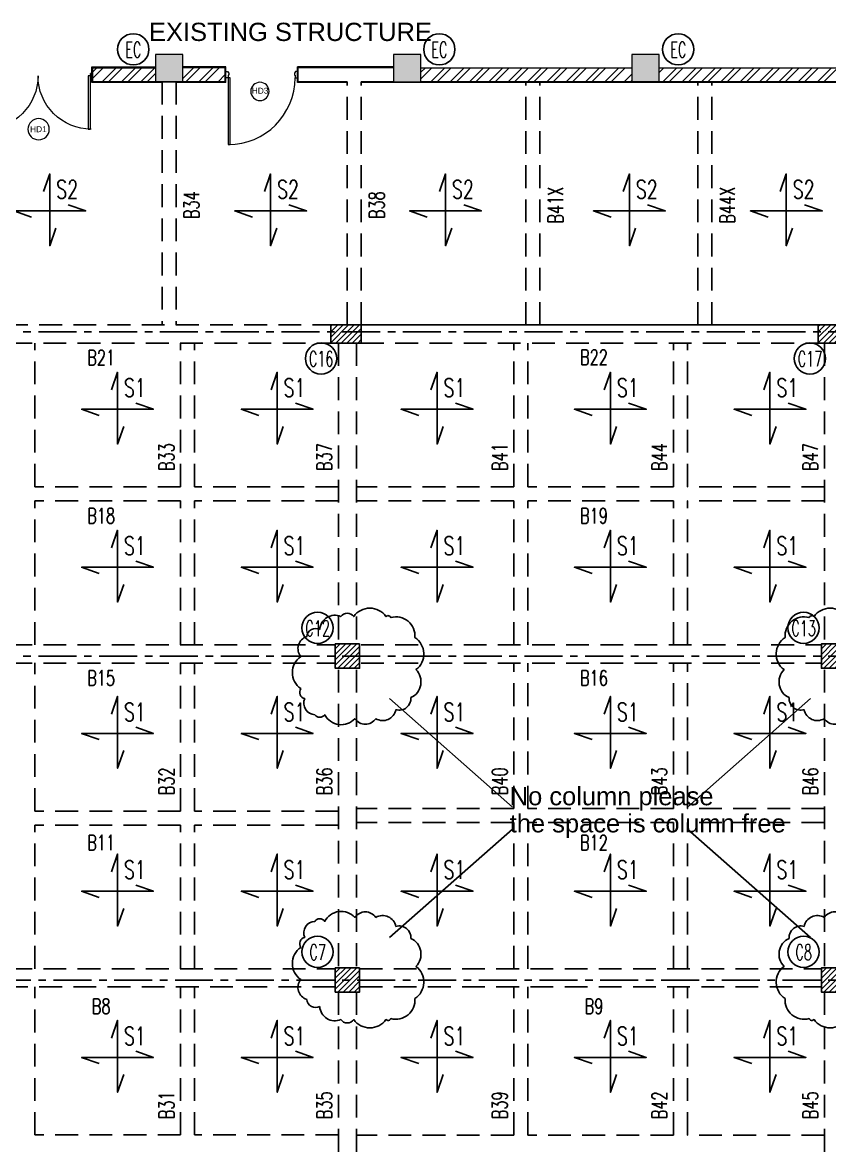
# Model space of a CAD drawing. Header units: millimetres. Extents: x 2659630 to 6742168, y -2425387 to -732288.
# Drawn here: x 4033869 to 4047153, y -1198858 to -1180364 of the extents above; entities that cross this region are included whole.
import ezdxf
from ezdxf.enums import TextEntityAlignment as Align

# ---------------------------------------------------------------- set-up
doc = ezdxf.new("R2010")
doc.units = ezdxf.units.MM
doc.linetypes.add('CENTER', pattern=[2, 1.25, -0.25, 0.25, -0.25])
doc.linetypes.add('HIDDEN2', pattern=[0.1875, 0.125, -0.0625])
for name, color, linetype, lineweight in [('A-ANNO-DIMS', 211, 'Continuous', 9), ('A-DOOR', 31, 'Continuous', 18), ('A-DOOR-FRAM', 31, 'Continuous', 18), ('A-DOOR-IDEN', 31, 'Continuous', 9), ('A-hatch', 253, 'Continuous', 0), ('A-PLASTER', 50, 'Continuous', 0), ('A-RCC', 2, 'Continuous', 0), ('A-WALL', 113, 'Continuous', 9), ('A-WALL-PATT', 111, 'Continuous', 0), ('licensing text', 7, 'Continuous', 5)]:
    doc.layers.add(name, color=color, linetype=linetype, lineweight=lineweight)
for name, color, linetype in [('REVISION CLOUD', 7, 'Continuous'), ('S-BEAM INNER', 4, 'HIDDEN2'), ('S-BEAM NO', 3, 'Continuous'), ('S-BEAM OUTER', 4, 'Continuous'), ('S-COLUMN', 1, 'Continuous'), ('S-COLUMN CIRCLE', 9, 'Continuous'), ('S-COLUMN HATCH', 8, 'Continuous'), ('S-COLUMN NO', 2, 'Continuous'), ('S-GRIDE LINE', 8, 'CENTER'), ('S-SLAB MARK', 3, 'Continuous'), ('S-SLAB NO', 3, 'Continuous')]:
    doc.layers.add(name, color=color, linetype=linetype)
doc.layers.get('A-ANNO-DIMS').off()
doc.styles.add('Arial', font='arial.ttf', dxfattribs={"height": 123})
doc.styles.add('Arial_1', font='arial.ttf', dxfattribs={"height": 98.353293})
doc.styles.add('ROMANS', font='r.shx', dxfattribs={"width": 0.7})
pattern_1 = [(45, (3861862.1, -1354974.54), (-159.09903, 159.09903), []), (45, (3861968.16, -1354974.54), (-159.09903, 159.09903), [])]

# ---------------------------------------------------------------- blocks, each defined once
blk = doc.blocks.new('DOOR D9-1800X2500-PLN')
at = {"layer": 'A-DOOR'}
for p, q in [((12, 40, 0), (12, 25, 0)), ((37, 40, 0), (12, 40, 0)), ((12, 25, 0), (22, 25, 0)), ((12, 15, 0), (12, 0, 0)), ((22, 15, 0), (12, 15, 0)), ((12, 0, 0), (37, 0, 0)), ((14, 27, 0), (14, 38, 0)), ((14, 38, 0), (22, 38, 0)), ((22, 27, 0), (14, 27, 0)), ((14, 2, 0), (14, 13, 0)), ((14, 13, 0), (22, 13, 0)), ((22, 2, 0), (14, 2, 0)), ((22, 38, 0), (22, 27, 0)), ((22, 25, 0), (22, 15, 0)), ((22, 13, 0), (22, 2, 0)), ((24, 10, 0), (24, 30, 0)), ((24, 30, 0), (30, 30, 0)), ((30, 10, 0), (24, 10, 0)), ((26, 32, 0), (26, 34, 0)), ((35, 32, 0), (26, 32, 0)), ((26, 6, 0), (26, 8, 0)), ((26, 8, 0), (35, 8, 0)), ((27, 37, 0), (28, 37, 0)), ((28, 4, 0), (27, 4, 0)), ((28, 37, 0), (28, 38, 0)), ((28, 38, 0), (35, 38, 0)), ((28, 2, 0), (28, 4, 0)), ((35, 2, 0), (28, 2, 0)), ((30, 30, 0), (30, 10, 0)), ((32, 10, 0), (32, 30, 0)), ((32, 30, 0), (35, 30, 0)), ((35, 10, 0), (32, 10, 0)), ((35, 38, 0), (35, 32, 0)), ((35, 30, 0), (35, 25, 0)), ((35, 25, 0), (37, 25, 0)), ((37, 15, 0), (35, 15, 0)), ((35, 15, 0), (35, 10, 0)), ((35, 8, 0), (35, 2, 0)), ((37, 25, 0), (37, 40, 0)), ((37, 0, 0), (37, 15, 0)), ((1763, 25, 0), (1763, 40, 0)), ((1763, 40, 0), (1788, 40, 0)), ((1766, 25, 0), (1763, 25, 0)), ((1763, 0, 0), (1763, 15, 0)), ((1763, 15, 0), (1766, 15, 0)), ((1788, 0, 0), (1763, 0, 0)), ((1772, 38, 0), (1766, 38, 0)), ((1766, 38, 0), (1766, 32, 0)), ((1766, 32, 0), (1774, 32, 0)), ((1768, 30, 0), (1766, 30, 0)), ((1766, 30, 0), (1766, 25, 0)), ((1766, 15, 0), (1766, 10, 0)), ((1766, 10, 0), (1768, 10, 0)), ((1766, 8, 0), (1766, 2, 0)), ((1774, 8, 0), (1766, 8, 0)), ((1766, 2, 0), (1772, 2, 0)), ((1768, 10, 0), (1768, 30, 0)), ((1770, 30, 0), (1770, 10, 0)), ((1776, 30, 0), (1770, 30, 0)), ((1770, 10, 0), (1776, 10, 0)), ((1772, 37, 0), (1772, 38, 0)), ((1773, 37, 0), (1772, 37, 0)), ((1772, 2, 0), (1772, 4, 0)), ((1772, 4, 0), (1773, 4, 0)), ((1774, 32, 0), (1774, 34, 0)), ((1774, 6, 0), (1774, 8, 0)), ((1776, 10, 0), (1776, 30, 0)), ((1778, 38, 0), (1778, 27, 0)), ((1786, 38, 0), (1778, 38, 0)), ((1778, 27, 0), (1786, 27, 0)), ((1788, 25, 0), (1778, 25, 0)), ((1778, 25, 0), (1778, 15, 0)), ((1778, 15, 0), (1788, 15, 0)), ((1786, 13, 0), (1778, 13, 0)), ((1778, 13, 0), (1778, 2, 0)), ((1778, 2, 0), (1786, 2, 0)), ((1786, 27, 0), (1786, 38, 0)), ((1786, 2, 0), (1786, 13, 0)), ((1788, 40, 0), (1788, 25, 0)), ((1788, 15, 0), (1788, 0, 0))]:
    blk.add_line(p, q, dxfattribs=at)
at = {"layer": 'A-DOOR', "elevation": 0}
for points in [[(77, 40), (77, 915), (37, 915), (37, 40)], [(1723, 40), (1723, 915), (1763, 915), (1763, 40)]]:
    blk.add_lwpolyline(points, close=True, dxfattribs=at)
at = {"layer": 'A-DOOR'}
for centre, radius, start, end in [((25, 40), 875, 359.997, 90), ((1775, 40), 875, 90, 180.003), ((25, 36, 0), 2, 14.449, 289.7958), ((25, 4, 0), 2, 70.1472, 345.494), ((1775, 36, 0), 2, 250.2042, 165.551), ((1775, 4, 0), 2, 194.506, 109.8528)]:
    blk.add_arc(centre, radius, start, end, dxfattribs=at)
blk = doc.blocks.new('M_Door Tag_Mahindra_2_0mm_2 - M_Door Tag_Mahindra 2-3264029-GROUND FLOOR PLAN-01')
at = {"layer": 'A-DOOR-IDEN'}
blk.add_circle((0, 0), 3.5, dxfattribs=at)
blk = doc.blocks.new('M_Door Tag_Mahindra_2_0mm - M_Door Tag_Mahindra 2-1437518-GROUND FLOOR PLAN-01')
at = {"layer": 'A-DOOR-IDEN'}
blk.add_circle((0, 0), 3, dxfattribs=at)
blk = doc.blocks.new('A$C649E5817')
at = {"layer": 'A-DOOR-FRAM'}
for p, q in [((0, 1190), (12, 1190)), ((0, 1110), (0, 1190)), ((12, 1110), (0, 1110)), ((12, 1200), (40, 1200)), ((12, 1190), (12, 1200)), ((12, 1100), (12, 1110)), ((40, 1200), (60, 1175)), ((60, 1145), (50, 1145)), ((50, 1145), (50, 1100)), ((60, 1175), (60, 1145)), ((1160, 1200), (1140, 1175)), ((1140, 1175), (1140, 1145)), ((1140, 1145), (1150, 1145)), ((1150, 1145), (1150, 1100)), ((1188, 1200), (1160, 1200)), ((1188, 1190), (1188, 1200)), ((1200, 1190), (1188, 1190)), ((1188, 1100), (1188, 1110)), ((1188, 1110), (1200, 1110)), ((1200, 1110), (1200, 1190)), ((50, 1100), (12, 1100)), ((1150, 1100), (1188, 1100))]:
    blk.add_line(p, q, dxfattribs=at)
blk.add_lwpolyline([(84, 1100), (50, 1100), (50, 0), (84, 0)], close=True, dxfattribs=at)
blk.add_arc((50, 1100), 1100, 270, 359.984, dxfattribs=at)

msp = doc.modelspace()

# ---------------------------------------------------------------- hatches: boundary and pattern name
at = {"layer": 'A-WALL-PATT'}
h = msp.add_hatch(dxfattribs=at)
h.set_pattern_fill('ANSI32', color=256, scale=600, angle=360, style=0)
h.set_pattern_definition(pattern_1)
h.paths.add_polyline_path([(4036056.798, -1181108.268), (4035024.393, -1181108.322), (4035024.392, -1181338.331), (4036056.797, -1181338.263)])
h = msp.add_hatch(dxfattribs=at)
h.set_pattern_fill('ANSI32', color=256, scale=600, angle=360, style=0)
h.set_pattern_definition(pattern_1)
h.paths.add_polyline_path([(4037205.198, -1181108.399), (4036506.798, -1181108.413), (4036506.797, -1181338.492), (4037205.197, -1181338.473)])
h = msp.add_hatch(dxfattribs=at)
h.set_pattern_fill('ANSI32', color=256, scale=600, angle=360, style=0)
h.set_pattern_definition(pattern_1)
h.paths.add_polyline_path([(4043896.798, -1181108.438), (4040426.798, -1181108.316), (4040426.797, -1181338.406), (4043896.797, -1181338.499)])
h = msp.add_hatch(dxfattribs=at)
h.set_pattern_fill('ANSI32', color=256, scale=600, angle=360, style=0)
h.set_pattern_definition(pattern_1)
h.paths.add_polyline_path([(4047816.798, -1181108.437), (4044346.798, -1181108.419), (4044346.797, -1181338.417), (4044347.768, -1181338.417), (4047816.797, -1181338.602)])
at = {"layer": 'S-COLUMN HATCH', "true_color": 0x939598}
h = msp.add_hatch(dxfattribs=at)
h.set_pattern_fill('ANSI31', color=252, scale=20, angle=180)
h.set_pattern_definition([(225, (388626.76, -310708.215), (44.9012806, -44.9012806), [])])
h.paths.add_polyline_path([(4038943.487, -1185338.357), (4039443.485, -1185338.357), (4039443.485, -1185638.359), (4038943.487, -1185638.359)])
h = msp.add_hatch(dxfattribs=at)
h.set_pattern_fill('ANSI31', color=252, scale=20, angle=180)
h.set_pattern_definition([(225, (396651.764, -310708.215), (44.9012806, -44.9012806), [])])
h.paths.add_polyline_path([(4046968.488, -1185338.357), (4047468.487, -1185338.357), (4047468.487, -1185638.359), (4046968.488, -1185638.359)])
h = msp.add_hatch(dxfattribs=at)
h.set_pattern_fill('ANSI31', color=252, scale=20, angle=180)
h.set_pattern_definition([(225, (382091.42, -326128.306), (44.9012806, -44.9012806), [])])
h.paths.add_polyline_path([(4039418.421, -1190588.166), (4039018.421, -1190588.166), (4039018.421, -1190988.166), (4039418.421, -1190988.166)])
h = msp.add_hatch(dxfattribs=at)
h.set_pattern_fill('ANSI31', color=252, scale=20, angle=180)
h.set_pattern_definition([(225, (390091.485, -326128.306), (44.9012806, -44.9012806), [])])
h.paths.add_polyline_path([(4047418.488, -1190588.166), (4047018.488, -1190588.166), (4047018.488, -1190988.166), (4047418.488, -1190988.166)])
h = msp.add_hatch(dxfattribs=at)
h.set_pattern_fill('ANSI31', color=252, scale=20, angle=180)
h.set_pattern_definition([(225, (382091.42, -331458.306), (44.9012806, -44.9012806), [])])
h.paths.add_polyline_path([(4039418.421, -1195918.166), (4039018.421, -1195918.166), (4039018.421, -1196318.166), (4039418.421, -1196318.166)])
h = msp.add_hatch(dxfattribs=at)
h.set_pattern_fill('ANSI31', color=252, scale=20, angle=180)
h.set_pattern_definition([(225, (390091.485, -331458.306), (44.9012806, -44.9012806), [])])
h.paths.add_polyline_path([(4047418.488, -1195918.166), (4047018.488, -1195918.166), (4047018.488, -1196318.166), (4047418.488, -1196318.166)])

# ---------------------------------------------------------------- linework, layer by layer
at = {"layer": 'A-hatch', "color": 252, "true_color": 0x939598}
for points in [[(4036056.874, -1181338.39), (4036056.874, -1180888.39), (4036506.797, -1181338.393)], [(4036506.797, -1181338.393), (4036056.874, -1180888.39), (4036506.797, -1180888.392)], [(4039976.874, -1181338.411), (4039976.874, -1180888.411), (4040426.797, -1181338.413)], [(4040426.797, -1181338.413), (4039976.874, -1180888.411), (4040426.797, -1180888.413)], [(4043896.874, -1181338.431), (4043896.874, -1180888.431), (4044346.797, -1181338.433)], [(4044346.797, -1181338.433), (4043896.874, -1180888.431), (4044346.797, -1180888.433)]]:
    msp.add_solid(points, dxfattribs=at)
at = {"layer": 'A-PLASTER'}
for p, q in [((4035012.392, -1181350.332), (4035012.393, -1181096.323, 0)), ((4035012.393, -1181096.323), (4036056.797, -1181096.268)), ((4037217.198, -1181096.398), (4036506.798, -1181096.413)), ((4037217.197, -1181350.477), (4037217.198, -1181096.398)), ((4038393.197, -1181350.44), (4038393.198, -1181096.362)), ((4039976.797, -1181096.325), (4038393.198, -1181096.362)), ((4036154.931, -1181350.257), (4035012.392, -1181350.332)), ((4037217.197, -1181350.477), (4036408.931, -1181350.495)), ((4039201.507, -1181350.423), (4038393.197, -1181350.44)), ((4047914.728, -1181350.607), (4039455.507, -1181350.38))]:
    msp.add_line(p, q, dxfattribs=at)
at = {"layer": 'A-RCC'}
for p, q in [((4036056.8, -1180888.39), (4036056.797, -1181338.392)), ((4036506.8, -1180888.392), (4036056.8, -1180888.39)), ((4036506.797, -1181338.394), (4036506.8, -1180888.392)), ((4039976.8, -1180888.411), (4039976.797, -1181338.411)), ((4040426.8, -1180888.413), (4039976.8, -1180888.411)), ((4040426.797, -1181338.413), (4040426.8, -1180888.413)), ((4036056.797, -1181338.383), (4036506.797, -1181338.385)), ((4036506.797, -1181338.394), (4036056.797, -1181338.392)), ((4039976.797, -1181338.403), (4040426.797, -1181338.406))]:
    msp.add_line(p, q, dxfattribs=at)
msp.add_lwpolyline([(4044346.797, -1181338.433), (4044346.8, -1180888.433), (4043896.8, -1180888.431), (4043896.797, -1181338.527), (4044347.768, -1181338.417), (4043897.768, -1181338.415)], dxfattribs=at)
at = {"layer": 'A-WALL'}
for p, q in [((4035024.392, -1181338.328, 0), (4035024.393, -1181108.328, 0)), ((4035024.393, -1181108.322), (4036056.798, -1181108.268)), ((4037205.198, -1181108.399), (4036506.798, -1181108.413)), ((4037205.197, -1181338.477), (4037205.198, -1181108.399)), ((4038405.197, -1181338.44), (4038405.198, -1181108.361)), ((4039976.797, -1181108.325), (4038405.198, -1181108.361)), ((4040426.797, -1181108.316), (4043896.798, -1181108.438)), ((4044346.798, -1181108.419), (4047816.798, -1181108.437)), ((4036166.931, -1181338.256), (4035024.393, -1181338.331)), ((4037205.197, -1181338.477), (4036396.931, -1181338.495)), ((4039213.507, -1181338.423), (4038405.197, -1181338.44)), ((4039976.797, -1181338.403), (4039443.507, -1181338.417)), ((4047926.775, -1181338.608), (4040426.797, -1181338.406))]:
    msp.add_line(p, q, dxfattribs=at)
at = {"layer": 'A-WALL', "color": 1}
msp.add_line((4040426.797, -1181338.426), (4040426.797, -1181108.316), dxfattribs=at)
at = {"layer": 'REVISION CLOUD', "ltscale": 2500}
for points in [[(4038762.015, -1190351.865, 0.52056705), (4038547.617, -1190467.229, 0.52056705), (4038448.669, -1190796.837, 0.52056705), (4038448.669, -1191324.214, 0.52056705), (4038448.669, -1191324.214, 0.52056705), (4038514.641, -1191489.018, 0.52056705), (4038679.56, -1191752.703, 0.52056705), (4038844.48, -1191752.703, 0.52056705), (4039339.239, -1191818.626, 0.52056705), (4039685.571, -1191818.626, 0.52056705), (4040015.41, -1191670.301, 0.52056705), (4040262.784, -1191472.535, 0.52056705), (4040345.249, -1191011.085, 0.52056705), (4040328.756, -1190483.712, 0.52056705), (4040328.756, -1190483.712, 0.52056705), (4040328.756, -1190483.712, 0.52056705), (4039932.945, -1190154.099, 0.52056705), (4039932.945, -1190154.099, 0.52056705), (4039850.49, -1190137.621, 0.52056705), (4039322.746, -1190137.621, 0.52056705), (4039322.746, -1190137.621, 0.52056705), (4039108.347, -1190137.621, 0.52056705), (4038762.015, -1190351.865)], [(4047987.882, -1190351.865, -0.52056705), (4048202.281, -1190467.229, -0.52056705), (4048301.228, -1190796.837, -0.52056705), (4048301.228, -1191324.214, -0.52056705), (4048301.228, -1191324.214, -0.52056705), (4048235.257, -1191489.018, -0.52056705), (4048070.337, -1191752.703, -0.52056705), (4047905.417, -1191752.703, -0.52056705), (4047410.659, -1191818.626, -0.52056705), (4047064.326, -1191818.626, -0.52056705), (4046734.487, -1191670.301, -0.52056705), (4046487.113, -1191472.535, -0.52056705), (4046404.648, -1191011.085, -0.52056705), (4046421.141, -1190483.712, -0.52056705), (4046421.141, -1190483.712, -0.52056705), (4046421.141, -1190483.712, -0.52056705), (4046816.952, -1190154.099, -0.52056705), (4046816.952, -1190154.099, -0.52056705), (4046899.407, -1190137.621, -0.52056705), (4047427.152, -1190137.621, -0.52056705), (4047427.152, -1190137.621, -0.52056705), (4047641.55, -1190137.621, -0.52056705), (4047987.882, -1190351.865)], [(4038762.015, -1196554.465, -0.52056705), (4038547.617, -1196439.102, -0.52056705), (4038448.669, -1196109.494, -0.52056705), (4038448.669, -1195582.116, -0.52056705), (4038448.669, -1195582.116, -0.52056705), (4038514.641, -1195417.312, -0.52056705), (4038679.56, -1195153.627, -0.52056705), (4038844.48, -1195153.627, -0.52056705), (4039339.239, -1195087.704, -0.52056705), (4039685.571, -1195087.704, -0.52056705), (4040015.41, -1195236.029, -0.52056705), (4040262.784, -1195433.795, -0.52056705), (4040345.249, -1195895.245, -0.52056705), (4040328.756, -1196422.619, -0.52056705), (4040328.756, -1196422.619, -0.52056705), (4040328.756, -1196422.619, -0.52056705), (4039932.945, -1196752.231, -0.52056705), (4039932.945, -1196752.231, -0.52056705), (4039850.49, -1196768.71, -0.52056705), (4039322.746, -1196768.71, -0.52056705), (4039322.746, -1196768.71, -0.52056705), (4039108.347, -1196768.71, -0.52056705), (4038762.015, -1196554.465)], [(4047987.882, -1196554.465, 0.52056705), (4048202.281, -1196439.102, 0.52056705), (4048301.228, -1196109.494, 0.52056705), (4048301.228, -1195582.116, 0.52056705), (4048301.228, -1195582.116, 0.52056705), (4048235.257, -1195417.312, 0.52056705), (4048070.337, -1195153.627, 0.52056705), (4047905.417, -1195153.627, 0.52056705), (4047410.659, -1195087.704, 0.52056705), (4047064.326, -1195087.704, 0.52056705), (4046734.487, -1195236.029, 0.52056705), (4046487.113, -1195433.795, 0.52056705), (4046404.648, -1195895.245, 0.52056705), (4046421.141, -1196422.619, 0.52056705), (4046421.141, -1196422.619, 0.52056705), (4046421.141, -1196422.619, 0.52056705), (4046816.952, -1196752.231, 0.52056705), (4046816.952, -1196752.231, 0.52056705), (4046899.407, -1196768.71, 0.52056705), (4047427.152, -1196768.71, 0.52056705), (4047427.152, -1196768.71, 0.52056705), (4047641.55, -1196768.71, 0.52056705), (4047987.882, -1196554.465)]]:
    msp.add_lwpolyline(points, format="xyb", dxfattribs=at)
for points in [[(4039907.841, -1191486.428), (4041934.737, -1193271.705)], [(4046842.056, -1191486.428), (4044815.16, -1193271.705)], [(4039907.841, -1195419.902), (4041934.737, -1193634.625)], [(4046842.056, -1195419.902), (4044815.16, -1193634.625)]]:
    msp.add_lwpolyline(points, dxfattribs=at)
at = {"layer": 'S-BEAM INNER', "ltscale": 3000}
for p, q in [((4036166.931, -1181338.256), (4036166.91, -1185338.36)), ((4036396.931, -1181338.495), (4036396.883, -1185338.326)), ((4039213.487, -1185338.367), (4039213.507, -1181338.423)), ((4039443.485, -1185338.357), (4039443.383, -1181338.417)), ((4042156.299, -1185338.446), (4042156.32, -1181338.502)), ((4042386.298, -1185338.437), (4042386.196, -1181338.496)), ((4044984.068, -1185338.522), (4044984.089, -1181338.578)), ((4045214.067, -1185338.513), (4045213.965, -1181338.572)), ((4031331.874, -1185338.266), (4038943.487, -1185338.357)), ((4031401.883, -1185638.267), (4038943.487, -1185638.357)), ((4034074.139, -1188003.311), (4034074.139, -1185638.299)), ((4036471.344, -1188003.311), (4036471.344, -1185638.327)), ((4036701.344, -1188003.311), (4036701.344, -1185638.33)), ((4039068.421, -1185638.359), (4039068.421, -1190563.362)), ((4039368.421, -1185638.359), (4039368.421, -1190563.362)), ((4039443.485, -1185638.357), (4046968.488, -1185638.357)), ((4041955.751, -1188003.311), (4041955.751, -1185638.357)), ((4042185.751, -1188003.311), (4042185.751, -1185638.357)), ((4044582.956, -1188003.311), (4044582.956, -1185638.357)), ((4044812.956, -1188003.311), (4044812.956, -1185638.357)), ((4047068.488, -1185638.359), (4047068.488, -1190563.166)), ((4036471.344, -1188003.311), (4034074.139, -1188003.311)), ((4039068.421, -1188003.311), (4036701.344, -1188003.311)), ((4041955.751, -1188003.311), (4039368.421, -1188003.311)), ((4044582.956, -1188003.311), (4042185.751, -1188003.311)), ((4047068.488, -1188003.311), (4044812.956, -1188003.311)), ((4034074.139, -1190603.169), (4034074.139, -1188233.311)), ((4036471.344, -1188233.311), (4034074.139, -1188233.311)), ((4036471.344, -1190603.169), (4036471.344, -1188233.311)), ((4039068.421, -1188233.311), (4036701.344, -1188233.311)), ((4036701.344, -1190603.169), (4036701.344, -1188233.311)), ((4041955.751, -1188233.311), (4039368.421, -1188233.311)), ((4041955.751, -1190603.169), (4041955.751, -1188233.311)), ((4042185.751, -1190603.169), (4042185.751, -1188233.311)), ((4044582.956, -1188233.311), (4042185.751, -1188233.311)), ((4044582.956, -1190603.169), (4044582.956, -1188233.311)), ((4044812.956, -1190603.169), (4044812.956, -1188233.311)), ((4047068.488, -1188233.311), (4044812.956, -1188233.311)), ((4031401.883, -1190603.169), (4039018.421, -1190603.169)), ((4039443.416, -1190603.169), (4047018.488, -1190603.169)), ((4031401.883, -1190903.168), (4039018.421, -1190903.168)), ((4034074.076, -1193338.167), (4034074.076, -1190898.166)), ((4036471.28, -1193338.167), (4036471.28, -1190898.166)), ((4036701.28, -1193338.167), (4036701.28, -1190898.166)), ((4039443.416, -1190903.168), (4047018.488, -1190903.168)), ((4041955.751, -1193298.315), (4041955.751, -1190903.168)), ((4042185.751, -1193298.315), (4042185.751, -1190903.168)), ((4044582.956, -1193298.315), (4044582.956, -1190903.168)), ((4044812.956, -1193298.315), (4044812.956, -1190903.168)), ((4039068.421, -1191013.166), (4039068.421, -1195918.166)), ((4039368.421, -1191013.166), (4039368.421, -1195918.166)), ((4047068.488, -1191013.166), (4047068.488, -1195918.166)), ((4036471.28, -1193338.167), (4034074.076, -1193338.167)), ((4039068.421, -1193338.167), (4036701.28, -1193338.167)), ((4041955.751, -1193298.315), (4039368.421, -1193298.315)), ((4044582.956, -1193298.315), (4042185.751, -1193298.315)), ((4047068.488, -1193298.315), (4044812.956, -1193298.315)), ((4034074.076, -1195933.166), (4034074.076, -1193568.167)), ((4036471.28, -1193568.167), (4034074.076, -1193568.167)), ((4036471.28, -1195933.166), (4036471.28, -1193568.167)), ((4036701.28, -1195933.166), (4036701.28, -1193568.167)), ((4039068.421, -1193568.167), (4036701.28, -1193568.167)), ((4041955.751, -1193528.315), (4039368.421, -1193528.315)), ((4041955.751, -1195933.166), (4041955.751, -1193528.315)), ((4042185.751, -1195933.166), (4042185.751, -1193528.315)), ((4044582.956, -1193528.315), (4042185.751, -1193528.315)), ((4044582.956, -1195933.166), (4044582.956, -1193528.315)), ((4044812.956, -1195933.166), (4044812.956, -1193528.315)), ((4047068.488, -1193528.315), (4044812.956, -1193528.315)), ((4031401.874, -1195933.166), (4039018.421, -1195933.166)), ((4039418.421, -1195933.166), (4047018.488, -1195933.166)), ((4031331.874, -1196233.166), (4039018.421, -1196233.166)), ((4034074.081, -1198668.165), (4034074.081, -1196228.164)), ((4036471.285, -1198668.165), (4036471.285, -1196228.164)), ((4036701.285, -1198668.165), (4036701.285, -1196228.164)), ((4039068.421, -1196318.166), (4039068.421, -1201268.164)), ((4039368.421, -1196318.166), (4039368.421, -1201268.164)), ((4039418.421, -1196233.166), (4047018.488, -1196233.166)), ((4041955.751, -1198668.312), (4041955.751, -1196228.311)), ((4042185.751, -1198668.312), (4042185.751, -1196228.311)), ((4044582.956, -1198668.312), (4044582.956, -1196228.311)), ((4044812.956, -1198668.312), (4044812.956, -1196228.311)), ((4047068.488, -1196318.166), (4047068.488, -1201268.164)), ((4036471.285, -1198668.165), (4034074.081, -1198668.165)), ((4039068.421, -1198668.165), (4036701.285, -1198668.165)), ((4041955.751, -1198668.312), (4039368.421, -1198668.312)), ((4044582.956, -1198668.312), (4042185.751, -1198668.312)), ((4047068.488, -1198668.312), (4044812.956, -1198668.312))]:
    msp.add_line(p, q, dxfattribs=at)
at = {"layer": 'S-BEAM OUTER', "ltscale": 2500}
msp.add_line((4039443.485, -1185338.357), (4046968.488, -1185338.357), dxfattribs=at)
at = {"layer": 'S-COLUMN', "color": 1}
for points in [[(4038943.487, -1185338.357), (4039443.485, -1185338.357), (4039443.485, -1185638.359), (4038943.487, -1185638.359)], [(4046968.488, -1185338.357), (4047468.487, -1185338.357), (4047468.487, -1185638.359), (4046968.488, -1185638.359)], [(4039418.421, -1190588.166), (4039018.421, -1190588.166), (4039018.421, -1190988.166), (4039418.421, -1190988.166)], [(4047418.488, -1190588.166), (4047018.488, -1190588.166), (4047018.488, -1190988.166), (4047418.488, -1190988.166)], [(4039418.421, -1195918.166), (4039018.421, -1195918.166), (4039018.421, -1196318.166), (4039418.421, -1196318.166)], [(4047418.488, -1195918.166), (4047018.488, -1195918.166), (4047018.488, -1196318.166), (4047418.488, -1196318.166)]]:
    msp.add_lwpolyline(points, close=True, dxfattribs=at)
at = {"layer": 'S-COLUMN CIRCLE'}
for centre in [(4035692.573, -1180806.093), (4035692.573, -1180806.093), (4040729.925, -1180806.093), (4040729.925, -1180806.093), (4044662.538, -1180806.093), (4044662.538, -1180806.093), (4038783.356, -1185892.576), (4046830.423, -1185892.576), (4038725.806, -1190325.391), (4046725.873, -1190325.391), (4038725.806, -1195655.391), (4046725.873, -1195655.391)]:
    msp.add_circle(centre, 257.143, dxfattribs=at)
at = {"layer": 'S-GRIDE LINE', "ltscale": 500}
for p, q in [((4025132.253, -1185453.164), (4057007.483, -1185453.164)), ((4025132.253, -1190788.166), (4057007.483, -1190788.166)), ((4057004.805, -1196118.166), (4025132.253, -1196118.166))]:
    msp.add_line(p, q, dxfattribs=at)
at = {"layer": 'S-SLAB MARK'}
for points in [[(4034419.705, -1183746.724), (4034318.349, -1184037.426), (4034318.349, -1182854.569), (4034216.993, -1183145.271)], [(4038054.959, -1183746.724), (4037953.603, -1184037.426), (4037953.603, -1182854.569), (4037852.247, -1183145.271)], [(4040933.365, -1183746.724), (4040832.009, -1184037.426), (4040832.009, -1182854.569), (4040730.654, -1183145.271)], [(4043959.382, -1183746.724), (4043858.026, -1184037.426), (4043858.026, -1182854.569), (4043756.67, -1183145.271)], [(4046542.567, -1183746.724), (4046441.211, -1184037.426), (4046441.211, -1182854.569), (4046339.855, -1183145.271)], [(4034619.075, -1183362.289), (4034909.777, -1183463.645), (4033726.92, -1183463.645), (4034017.622, -1183565.001)], [(4038254.33, -1183362.289), (4038545.032, -1183463.645), (4037362.175, -1183463.645), (4037652.877, -1183565.001)], [(4041132.736, -1183362.289), (4041423.438, -1183463.645), (4040240.581, -1183463.645), (4040531.283, -1183565.001)], [(4044158.753, -1183362.289), (4044449.455, -1183463.645), (4043266.598, -1183463.645), (4043557.3, -1183565.001)], [(4046741.938, -1183362.289), (4047032.64, -1183463.645), (4045849.783, -1183463.645), (4046140.485, -1183565.001)], [(4035535.19, -1187009.789), (4035433.834, -1187300.491), (4035433.834, -1186117.634), (4035332.478, -1186408.336)], [(4038162.395, -1187009.789), (4038061.039, -1187300.491), (4038061.039, -1186117.634), (4037959.683, -1186408.336)], [(4040794.53, -1187009.789), (4040693.174, -1187300.491), (4040693.174, -1186117.634), (4040591.819, -1186408.336)], [(4043646.86, -1187009.789), (4043545.505, -1187300.491), (4043545.505, -1186117.634), (4043444.149, -1186408.336)], [(4046274.065, -1187009.789), (4046172.709, -1187300.491), (4046172.709, -1186117.634), (4046071.353, -1186408.336)], [(4035734.56, -1186625.354), (4036025.263, -1186726.71), (4034842.406, -1186726.71), (4035133.108, -1186828.066)], [(4038361.765, -1186625.354), (4038652.467, -1186726.71), (4037469.61, -1186726.71), (4037760.312, -1186828.066)], [(4040993.901, -1186625.354), (4041284.603, -1186726.71), (4040101.746, -1186726.71), (4040392.448, -1186828.066)], [(4043846.231, -1186625.354), (4044136.933, -1186726.71), (4042954.076, -1186726.71), (4043244.778, -1186828.066)], [(4046473.436, -1186625.354), (4046764.138, -1186726.71), (4045581.281, -1186726.71), (4045871.983, -1186828.066)], [(4035535.19, -1189609.647), (4035433.834, -1189900.349), (4035433.834, -1188717.492), (4035332.478, -1189008.194)], [(4038162.395, -1189609.647), (4038061.039, -1189900.349), (4038061.039, -1188717.492), (4037959.683, -1189008.194)], [(4040794.53, -1189609.647), (4040693.174, -1189900.349), (4040693.174, -1188717.492), (4040591.819, -1189008.194)], [(4043646.86, -1189609.647), (4043545.505, -1189900.349), (4043545.505, -1188717.492), (4043444.149, -1189008.194)], [(4046274.065, -1189609.647), (4046172.709, -1189900.349), (4046172.709, -1188717.492), (4046071.353, -1189008.194)], [(4035734.56, -1189225.212), (4036025.263, -1189326.568), (4034842.406, -1189326.568), (4035133.108, -1189427.924)], [(4038361.765, -1189225.212), (4038652.467, -1189326.568), (4037469.61, -1189326.568), (4037760.312, -1189427.924)], [(4040993.901, -1189225.212), (4041284.603, -1189326.568), (4040101.746, -1189326.568), (4040392.448, -1189427.924)], [(4043846.231, -1189225.212), (4044136.933, -1189326.568), (4042954.076, -1189326.568), (4043244.778, -1189427.924)], [(4046473.436, -1189225.212), (4046764.138, -1189326.568), (4045581.281, -1189326.568), (4045871.983, -1189427.924)], [(4035535.19, -1192344.645), (4035433.834, -1192635.347), (4035433.834, -1191452.49), (4035332.478, -1191743.192)], [(4038162.395, -1192344.645), (4038061.039, -1192635.347), (4038061.039, -1191452.49), (4037959.683, -1191743.192)], [(4040794.53, -1192344.645), (4040693.174, -1192635.347), (4040693.174, -1191452.49), (4040591.819, -1191743.192)], [(4043646.86, -1192344.645), (4043545.505, -1192635.347), (4043545.505, -1191452.49), (4043444.149, -1191743.192)], [(4046274.065, -1192344.645), (4046172.709, -1192635.347), (4046172.709, -1191452.49), (4046071.353, -1191743.192)], [(4035734.56, -1191960.21), (4036025.263, -1192061.566), (4034842.406, -1192061.566), (4035133.108, -1192162.922)], [(4038361.765, -1191960.21), (4038652.467, -1192061.566), (4037469.61, -1192061.566), (4037760.312, -1192162.922)], [(4040993.901, -1191960.21), (4041284.603, -1192061.566), (4040101.746, -1192061.566), (4040392.448, -1192162.922)], [(4043846.231, -1191960.21), (4044136.933, -1192061.566), (4042954.076, -1192061.566), (4043244.778, -1192162.922)], [(4046473.436, -1191960.21), (4046764.138, -1192061.566), (4045581.281, -1192061.566), (4045871.983, -1192162.922)], [(4035535.19, -1194939.644), (4035433.834, -1195230.346), (4035433.834, -1194047.489), (4035332.478, -1194338.191)], [(4038162.395, -1194939.644), (4038061.039, -1195230.346), (4038061.039, -1194047.489), (4037959.683, -1194338.191)], [(4040794.53, -1194939.644), (4040693.174, -1195230.346), (4040693.174, -1194047.489), (4040591.819, -1194338.191)], [(4043646.86, -1194939.644), (4043545.505, -1195230.346), (4043545.505, -1194047.489), (4043444.149, -1194338.191)], [(4046274.065, -1194939.644), (4046172.709, -1195230.346), (4046172.709, -1194047.489), (4046071.353, -1194338.191)], [(4035734.56, -1194555.209), (4036025.263, -1194656.565), (4034842.406, -1194656.565), (4035133.108, -1194757.921)], [(4038361.765, -1194555.209), (4038652.467, -1194656.565), (4037469.61, -1194656.565), (4037760.312, -1194757.921)], [(4040993.901, -1194555.209), (4041284.603, -1194656.565), (4040101.746, -1194656.565), (4040392.448, -1194757.921)], [(4043846.231, -1194555.209), (4044136.933, -1194656.565), (4042954.076, -1194656.565), (4043244.778, -1194757.921)], [(4046473.436, -1194555.209), (4046764.138, -1194656.565), (4045581.281, -1194656.565), (4045871.983, -1194757.921)], [(4035535.19, -1197674.643), (4035433.834, -1197965.345), (4035433.834, -1196782.488), (4035332.478, -1197073.19)], [(4038162.395, -1197674.643), (4038061.039, -1197965.345), (4038061.039, -1196782.488), (4037959.683, -1197073.19)], [(4040794.53, -1197674.643), (4040693.174, -1197965.345), (4040693.174, -1196782.488), (4040591.819, -1197073.19)], [(4043646.86, -1197674.643), (4043545.505, -1197965.345), (4043545.505, -1196782.488), (4043444.149, -1197073.19)], [(4046274.065, -1197674.643), (4046172.709, -1197965.345), (4046172.709, -1196782.488), (4046071.353, -1197073.19)], [(4035734.56, -1197290.208), (4036025.263, -1197391.564), (4034842.406, -1197391.564), (4035133.108, -1197492.92)], [(4038361.765, -1197290.208), (4038652.467, -1197391.564), (4037469.61, -1197391.564), (4037760.312, -1197492.92)], [(4040993.901, -1197290.208), (4041284.603, -1197391.564), (4040101.746, -1197391.564), (4040392.448, -1197492.92)], [(4043846.231, -1197290.208), (4044136.933, -1197391.564), (4042954.076, -1197391.564), (4043244.778, -1197492.92)], [(4046473.436, -1197290.208), (4046764.138, -1197391.564), (4045581.281, -1197391.564), (4045871.983, -1197492.92)]]:
    msp.add_lwpolyline(points, dxfattribs=at)

# ---------------------------------------------------------------- block references
at = {"layer": 'A-ANNO-DIMS'}
msp.add_blockref('A$C649E5817', (4037205.106, -1182373.344), dxfattribs=at)
at = {"layer": 'A-ANNO-DIMS', "xscale": -1, "rotation": 180}
msp.add_blockref('DOOR D9-1800X2500-PLN', (4033224.371, -1181203.273, 0), dxfattribs=at)
at = {"layer": 'A-DOOR-IDEN', "xscale": -49.99999999999997}
for name, p, yscale, zscale, rotation in [('M_Door Tag_Mahindra_2_0mm - M_Door Tag_Mahindra 2-1437518-GROUND FLOOR PLAN-01', (4037777.256, -1181498.511), 49.99999999999998, 49.99999999999998, 328.2684126260899), ('M_Door Tag_Mahindra_2_0mm_2 - M_Door Tag_Mahindra 2-3264029-GROUND FLOOR PLAN-01', (4034134.237, -1182119.944, 0), 49.99999999999997, 49.99999999999997, 328.1314105507045)]:
    msp.add_blockref(name, p, dxfattribs=dict(at, yscale=yscale, zscale=zscale, rotation=rotation))

# ---------------------------------------------------------------- texts
at = {"layer": 'A-DOOR-IDEN', "char_height": 98.3533, "width": 208.8, "attachment_point": 2, "rotation": 0.1314106, "line_spacing_factor": 0.938532, "style": 'Arial_1'}
for s, insert in [('HD3', (4037780.256, -1181438.26)), ('HD1', (4034131.539, -1182070.485, 0))]:
    msp.add_mtext(s, dxfattribs=dict(at, insert=insert))
at = {"layer": 'licensing text', "style": 'Arial'}
for s, p in [('EXISTING STRUCTURE', (4035951.758, -1180668.636)), ('No column please', (4041889.052, -1193243.401)), ('the space is column free', (4041889.052, -1193689.581))]:
    msp.add_text(s, height=300, rotation=359.999975, dxfattribs=at).set_placement(p)
at = {"layer": 'S-BEAM NO', "style": 'ROMANS', "width": 0.7}
for s, p in [('B34', (4036651.534, -1183370.626, 0)), ('B38', (4039700.222, -1183370.626, 0)), ('B41X', (4042643.035, -1183370.705, 0)), ('B44X', (4045470.804, -1183370.782, 0)), ('B33', (4036240.253, -1187514.79, 0)), ('B37', (4038837.388, -1187514.79, 0)), ('B41', (4041724.718, -1187514.79, 0)), ('B44', (4044351.923, -1187514.79, 0)), ('B47', (4046837.455, -1187514.79, 0)), ('B32', (4036240.248, -1192849.646, 0)), ('B36', (4038837.383, -1192849.646, 0)), ('B40', (4041724.713, -1192849.646, 0)), ('B43', (4044351.918, -1192849.646, 0)), ('B46', (4046837.45, -1192849.646, 0)), ('B35', (4038837.388, -1198179.644, 0)), ('B39', (4041724.718, -1198179.644, 0)), ('B42', (4044351.923, -1198179.644, 0)), ('B45', (4046837.455, -1198179.644, 0)), ('B31', (4036240.253, -1198179.644, 0))]:
    msp.add_text(s, height=250, rotation=90, dxfattribs=at).set_placement(p, align=Align.MIDDLE_CENTER)
for s, p in [('B21', (4035164.164, -1185878.958, 0)), ('B22', (4043275.776, -1185872.459, 0)), ('B18', (4035164.164, -1188480.415, 0)), ('B19', (4043275.776, -1188480.415, 0)), ('B15', (4035164.164, -1191150.272, 0)), ('B16', (4043275.839, -1191150.272, 0)), ('B11', (4035164.164, -1193858.938, 0)), ('B12', (4043275.839, -1193858.938, 0)), ('B8', (4035164.164, -1196550.384, 0)), ('B9', (4043275.834, -1196550.384, 0))]:
    msp.add_text(s, height=250, dxfattribs=at).set_placement(p, align=Align.MIDDLE_CENTER)
at = {"layer": 'S-COLUMN NO', "style": 'ROMANS', "width": 0.6}
for s, p in [('EC', (4035693.942, -1180811.624, 0)), ('EC', (4035693.942, -1180811.624, 0)), ('EC', (4040731.293, -1180811.624, 0)), ('EC', (4040731.293, -1180811.624, 0)), ('EC', (4044663.907, -1180811.624, 0)), ('EC', (4044663.907, -1180811.624, 0)), ('C16', (4038784.725, -1185898.106, 0)), ('C17', (4046831.791, -1185898.106, 0)), ('C12', (4038727.175, -1190330.922, 0)), ('C13', (4046727.241, -1190330.922, 0)), ('C7', (4038727.175, -1195660.922, 0)), ('C8', (4046727.241, -1195660.922, 0))]:
    msp.add_text(s, height=257.1429, dxfattribs=at).set_placement(p, align=Align.MIDDLE_CENTER)
at = {"layer": 'S-SLAB NO', "style": 'ROMANS', "width": 0.7}
for s, p in [('S2', (4034424.523, -1183260.662)), ('S2', (4038059.777, -1183260.662)), ('S2', (4040938.183, -1183260.662)), ('S2', (4043964.2, -1183260.662)), ('S2', (4046547.385, -1183260.662)), ('S1', (4035540.008, -1186523.727)), ('S1', (4038167.213, -1186523.727)), ('S1', (4040799.348, -1186523.727)), ('S1', (4043651.678, -1186523.727)), ('S1', (4046278.883, -1186523.727)), ('S1', (4035540.008, -1189123.585)), ('S1', (4038167.213, -1189123.585)), ('S1', (4040799.348, -1189123.585)), ('S1', (4043651.678, -1189123.585)), ('S1', (4046278.883, -1189123.585)), ('S1', (4035540.008, -1191858.583)), ('S1', (4038167.213, -1191858.583)), ('S1', (4040799.348, -1191858.583)), ('S1', (4043651.678, -1191858.583)), ('S1', (4046278.883, -1191858.583)), ('S1', (4035540.008, -1194453.582)), ('S1', (4038167.213, -1194453.582)), ('S1', (4040799.348, -1194453.582)), ('S1', (4043651.678, -1194453.582)), ('S1', (4046278.883, -1194453.582)), ('S1', (4035540.008, -1197188.581)), ('S1', (4038167.213, -1197188.581)), ('S1', (4040799.348, -1197188.581)), ('S1', (4043651.678, -1197188.581)), ('S1', (4046278.883, -1197188.581))]:
    msp.add_text(s, height=300, dxfattribs=at).set_placement(p)

doc.saveas('drawing.dxf')
